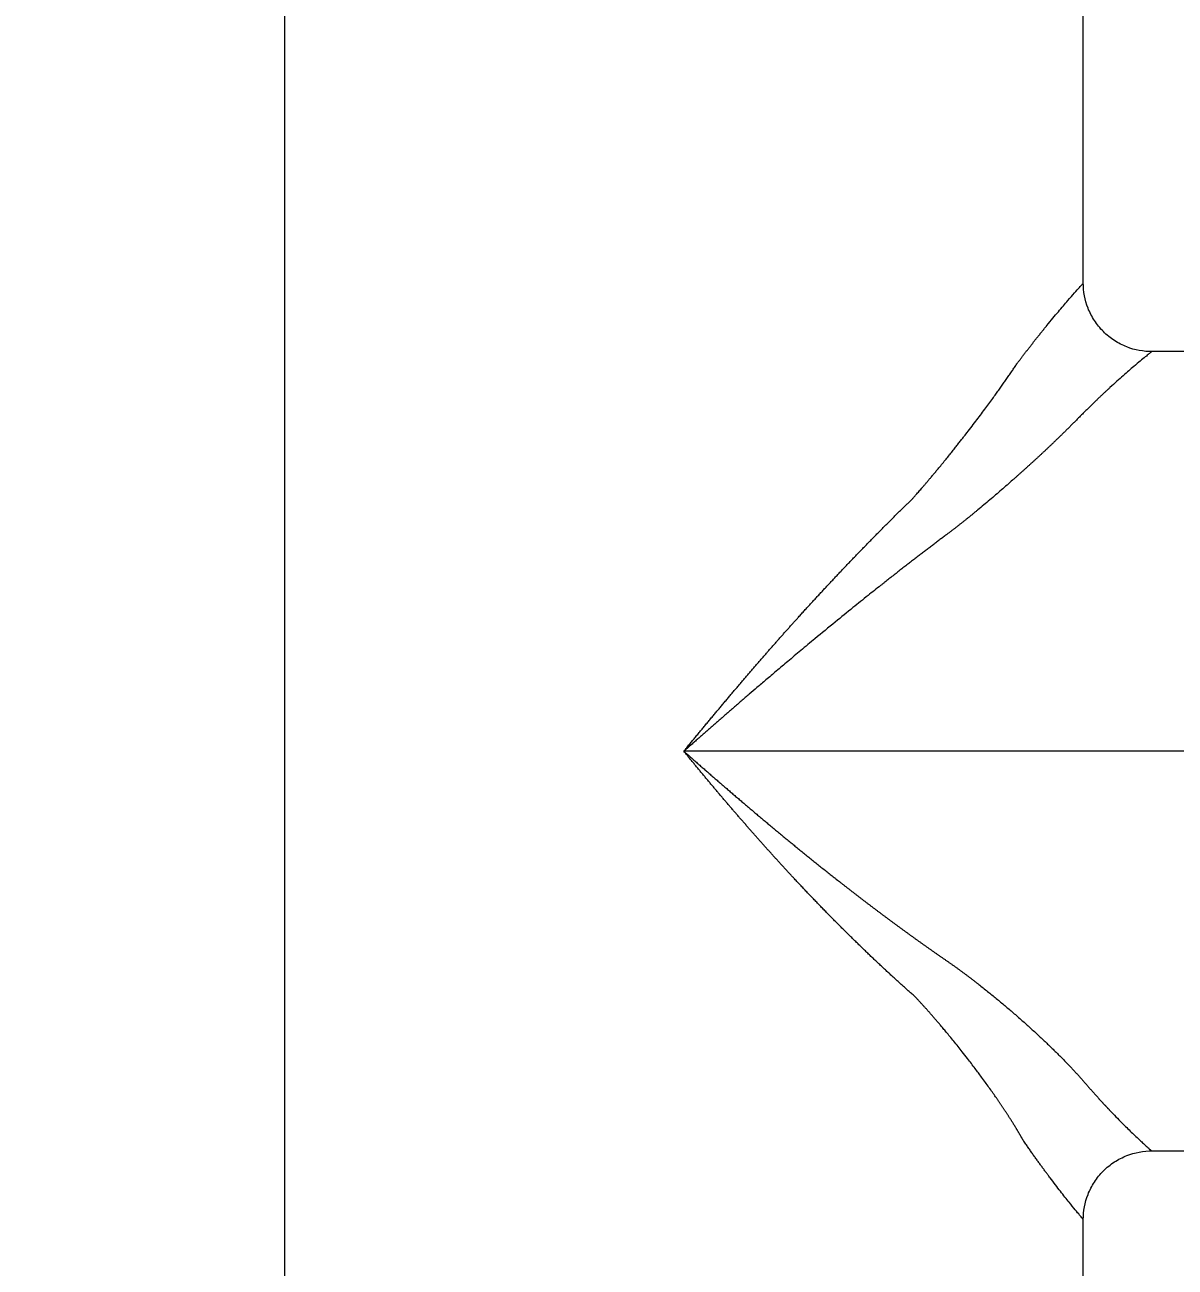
# Model space of a CAD drawing. Extents: x 2752 to 4118, y -1 to 999.
# Drawn here: x 3067.1 to 3117.5, y 502.7 to 557.1 of the extents above; entities that cross this region are included whole.
import ezdxf

# ---------------------------------------------------------------- set-up
doc = ezdxf.new("R2010")
doc.units = 0
doc.header["$LTSCALE"] = 10
doc.header["$MEASUREMENT"] = 0
doc.header["$PDMODE"] = 3
doc.header["$PDSIZE"] = -10
doc.layers.get('0').update_dxf_attribs({"linetype": 'CONTINUOUS'})
doc.layers.get('DEFPOINTS').update_dxf_attribs({"linetype": 'CONTINUOUS'})
doc.layers.add('1', color=7, linetype='CONTINUOUS')
doc.styles.add('Daelim Dimension', font='NanumGothic.ttf')
doc.dimstyles.new('DEFAULT', dxfattribs={"dimscale": 2, "dimtxt": 2, "dimasz": 2, "dimexe": 0, "dimexo": 2, "dimgap": 1, "dimtad": 1, "dimdec": 0, "dimzin": 9, "dimdsep": 46, "dimtxsty": 'Daelim Dimension', "dimcen": 0.5, "dimclrd": 5, "dimclre": 5, "dimclrt": 256, "dimadec": 1, "dimazin": 0, "dimtfac": 1, "dimtdec": 0, "dimtix": 1, "dimtmove": 0, "dimatfit": 3, "dimfxl": 1, "dimtolj": 1, "dimtzin": 1, "dimlwd": 9, "dimlwe": 9, "dimarcsym": 0})

# ---------------------------------------------------------------- blocks, each defined once
blk = doc.blocks.new('*D11')
at = {"color": 5, "lineweight": 9, "ltscale": 0.5, "transparency": 16777216}
for p, q in [((3092.69, 897.596), (2981.248, 897.596)), ((2981.248, 404.012), (2981.248, 893.596)), ((3069.491, 400.012), (2981.248, 400.012))]:
    blk.add_line(p, q, dxfattribs=at)
at = {"color": 5, "ltscale": 0.5, "transparency": 16777216}
for points in [[(2980.581, 893.596), (2981.915, 893.596), (2981.248, 897.596)], [(2980.581, 404.012), (2981.915, 404.012), (2981.248, 400.012)]]:
    blk.add_solid(points, dxfattribs=at)
at = {"layer": 'DEFPOINTS', "color": 0, "ltscale": 0.5, "transparency": 16777216}
for p in [(2981.248, 897.596), (3096.69, 897.596), (3073.491, 400.012)]:
    blk.add_point(p, dxfattribs=at)
at = {"color": 7, "ltscale": 0.5, "transparency": 16777216, "insert": (2973.805, 648.804), "char_height": 10, "attachment_point": 5, "rotation": 90, "style": 'Daelim Dimension'}
blk.add_mtext('\\A1;497', dxfattribs=at)

msp = doc.modelspace()

# ---------------------------------------------------------------- linework, layer by layer
at = {"layer": '1', "color": 7, "linetype": 'Continuous', "lineweight": 18}
for p, q in [((3141.991, 542.812), (3116.491, 542.812)), ((3116.491, 507.812), (3141.991, 507.812))]:
    msp.add_line(p, q, dxfattribs=at)
for points in [[(3078.491, 602.312), (3078.491, 407.812)], [(3113.491, 545.812), (3113.491, 602.312)], [(3113.491, 407.812), (3113.491, 504.812)]]:
    msp.add_open_spline(points, degree=1, dxfattribs=at)
at = {"layer": '1', "color": 7, "linetype": 'Continuous', "lineweight": 13}
for points, knots in [([(3110.58, 542.279), (3110.59, 542.293), (3110.611, 542.321), (3110.643, 542.363), (3110.674, 542.404), (3110.705, 542.445), (3110.736, 542.486), (3110.767, 542.527), (3110.797, 542.568), (3110.828, 542.608), (3110.858, 542.648), (3110.889, 542.688), (3110.919, 542.727), (3110.949, 542.766), (3110.979, 542.805), (3111.009, 542.844), (3111.039, 542.883), (3111.068, 542.921), (3111.098, 542.959), (3111.127, 542.997), (3111.157, 543.035), (3111.186, 543.072), (3111.215, 543.109), (3111.244, 543.146), (3111.273, 543.183), (3111.301, 543.219), (3111.33, 543.255), (3111.358, 543.291), (3111.386, 543.327), (3111.414, 543.362), (3111.442, 543.398), (3111.47, 543.433), (3111.498, 543.467), (3111.526, 543.502), (3111.553, 543.536), (3111.58, 543.57), (3111.607, 543.604), (3111.634, 543.638), (3111.661, 543.671), (3111.688, 543.704), (3111.715, 543.737), (3111.741, 543.769), (3111.767, 543.802), (3111.793, 543.834), (3111.819, 543.866), (3111.845, 543.897), (3111.871, 543.929), (3111.977, 544.059), (3112.158, 544.278), (3112.399, 544.565), (3112.618, 544.823), (3112.865, 545.109), (3113.115, 545.394), (3113.33, 545.635), (3113.461, 545.78), (3113.491, 545.812), (3113.491, 545.812)], [0, 0, 0, 0, 0.0068, 0.013591, 0.020373, 0.027146, 0.03391, 0.040666, 0.047412, 0.05415, 0.060878, 0.067598, 0.07431, 0.081012, 0.087706, 0.094392, 0.101068, 0.107737, 0.114396, 0.121048, 0.12769, 0.134325, 0.140951, 0.147569, 0.154178, 0.16078, 0.167373, 0.173958, 0.180535, 0.187104, 0.193664, 0.200217, 0.206762, 0.213299, 0.219828, 0.22635, 0.232863, 0.239369, 0.245868, 0.252358, 0.258841, 0.265317, 0.271785, 0.278245, 0.284698, 0.291144, 0.297583, 0.304014, 0.37172, 0.43823, 0.50362, 0.567972, 0.680103, 0.78902, 0.895482, 1, 1, 1, 1]), ([(3116.491, 542.812), (3116.491, 542.812), (3116.491, 542.812), (3116.469, 542.796), (3116.374, 542.721), (3116.215, 542.592), (3115.992, 542.409), (3115.741, 542.197), (3115.484, 541.977), (3115.237, 541.761), (3114.961, 541.516), (3114.747, 541.321), (3114.611, 541.196), (3114.564, 541.153), (3114.516, 541.109), (3114.468, 541.063), (3114.418, 541.017), (3114.368, 540.97), (3114.317, 540.923), (3114.265, 540.874), (3114.212, 540.824), (3114.159, 540.773), (3114.104, 540.721), (3114.049, 540.668), (3113.993, 540.614), (3113.936, 540.559), (3113.878, 540.503), (3113.819, 540.446), (3113.76, 540.388), (3113.699, 540.329), (3113.638, 540.269), (3113.576, 540.207), (3113.513, 540.145), (3113.449, 540.081), (3113.385, 540.016), (3113.32, 539.95), (3113.253, 539.883), (3113.209, 539.837), (3113.186, 539.815)], [0, 0, 0, 0, 0.000156, 0.084007, 0.169721, 0.257657, 0.348151, 0.441507, 0.503656, 0.568035, 0.634703, 0.703713, 0.713828, 0.724045, 0.734363, 0.744783, 0.755305, 0.765929, 0.776655, 0.787483, 0.798414, 0.809447, 0.820583, 0.831822, 0.843163, 0.854608, 0.866155, 0.877805, 0.889559, 0.901416, 0.913376, 0.92544, 0.937607, 0.949878, 0.962253, 0.974732, 0.987314, 1, 1, 1, 1]), ([(3106.004, 536.369), (3106.018, 536.384), (3106.047, 536.417), (3106.094, 536.47), (3106.146, 536.528), (3106.203, 536.593), (3106.265, 536.664), (3106.333, 536.742), (3106.405, 536.826), (3106.483, 536.916), (3106.566, 537.012), (3106.654, 537.115), (3106.746, 537.224), (3106.843, 537.339), (3106.945, 537.461), (3107.052, 537.589), (3107.179, 537.742), (3107.321, 537.915), (3107.475, 538.104), (3107.621, 538.284), (3107.759, 538.456), (3107.889, 538.62), (3108.012, 538.775), (3108.128, 538.922), (3108.236, 539.06), (3108.381, 539.246), (3108.562, 539.48), (3108.775, 539.759), (3108.978, 540.027), (3109.17, 540.284), (3109.351, 540.529), (3109.49, 540.719), (3109.59, 540.857), (3109.656, 540.947), (3109.72, 541.036), (3109.783, 541.124), (3109.846, 541.212), (3109.908, 541.299), (3109.969, 541.385), (3110.029, 541.47), (3110.088, 541.555), (3110.146, 541.638), (3110.204, 541.721), (3110.26, 541.803), (3110.316, 541.885), (3110.37, 541.965), (3110.424, 542.045), (3110.477, 542.124), (3110.529, 542.202), (3110.563, 542.254), (3110.58, 542.279)], [0, 0, 0, 0, 0.007458, 0.01592, 0.025387, 0.035862, 0.047347, 0.059843, 0.073352, 0.087877, 0.103419, 0.119981, 0.137564, 0.156171, 0.175803, 0.196462, 0.21815, 0.250101, 0.280763, 0.310131, 0.338196, 0.364954, 0.3904, 0.41453, 0.437342, 0.458832, 0.507204, 0.554052, 0.599367, 0.643139, 0.68536, 0.726025, 0.741898, 0.757696, 0.773419, 0.789067, 0.804638, 0.820134, 0.835553, 0.850894, 0.866159, 0.881346, 0.896454, 0.911484, 0.926436, 0.941308, 0.956101, 0.970814, 0.985447, 1, 1, 1, 1]), ([(3113.186, 539.815), (3113.177, 539.805), (3113.157, 539.785), (3113.128, 539.755), (3113.098, 539.725), (3113.068, 539.695), (3113.038, 539.664), (3113.008, 539.634), (3112.978, 539.603), (3112.947, 539.572), (3112.916, 539.542), (3112.885, 539.511), (3112.854, 539.479), (3112.822, 539.448), (3112.79, 539.416), (3112.759, 539.385), (3112.726, 539.353), (3112.694, 539.321), (3112.661, 539.289), (3112.628, 539.257), (3112.595, 539.224), (3112.562, 539.192), (3112.529, 539.159), (3112.495, 539.127), (3112.461, 539.094), (3112.427, 539.061), (3112.392, 539.027), (3112.358, 538.994), (3112.323, 538.96), (3112.288, 538.927), (3112.253, 538.893), (3112.217, 538.859), (3112.182, 538.825), (3112.146, 538.791), (3112.11, 538.756), (3112.073, 538.722), (3112.037, 538.687), (3112, 538.652), (3111.963, 538.618), (3111.926, 538.582), (3111.888, 538.547), (3111.851, 538.512), (3111.813, 538.476), (3111.775, 538.441), (3111.736, 538.405), (3111.698, 538.369), (3111.659, 538.333), (3111.62, 538.297), (3111.581, 538.26), (3111.542, 538.224), (3111.502, 538.187), (3111.462, 538.151), (3111.422, 538.114), (3111.382, 538.077), (3111.341, 538.04), (3111.301, 538.002), (3111.26, 537.965), (3111.219, 537.927), (3111.177, 537.89), (3111.136, 537.852), (3111.094, 537.814), (3111.052, 537.776), (3111.01, 537.737), (3110.967, 537.699), (3110.924, 537.66), (3110.882, 537.622), (3110.838, 537.583), (3110.795, 537.544), (3110.752, 537.505), (3110.708, 537.466), (3110.664, 537.426), (3110.62, 537.387), (3110.575, 537.347), (3110.531, 537.307), (3110.486, 537.268), (3110.441, 537.228), (3110.33, 537.129), (3110.151, 536.972), (3109.902, 536.755), (3109.649, 536.537), (3109.392, 536.318), (3109.132, 536.099), (3108.922, 535.925), (3108.766, 535.797), (3108.665, 535.714), (3108.564, 535.632), (3108.463, 535.55), (3108.363, 535.47), (3108.262, 535.389), (3108.162, 535.31), (3108.062, 535.231), (3107.961, 535.152), (3107.862, 535.075), (3107.762, 534.998), (3107.662, 534.922), (3107.563, 534.846), (3107.496, 534.796), (3107.463, 534.771)], [0, 0, 0, 0, 0.006606, 0.013226, 0.01986, 0.026508, 0.033169, 0.039845, 0.046534, 0.053237, 0.059955, 0.066687, 0.073432, 0.080193, 0.086967, 0.093756, 0.100559, 0.107377, 0.114209, 0.121056, 0.127917, 0.134794, 0.141685, 0.14859, 0.155511, 0.162446, 0.169397, 0.176362, 0.183343, 0.190338, 0.197349, 0.204375, 0.211416, 0.218473, 0.225544, 0.232631, 0.239734, 0.246852, 0.253986, 0.261135, 0.2683, 0.27548, 0.282677, 0.289888, 0.297116, 0.30436, 0.311619, 0.318895, 0.326186, 0.333494, 0.340817, 0.348157, 0.355513, 0.362885, 0.370273, 0.377677, 0.385098, 0.392535, 0.399989, 0.407459, 0.414945, 0.422448, 0.429968, 0.437504, 0.445057, 0.452626, 0.460213, 0.467816, 0.475435, 0.483072, 0.490726, 0.498396, 0.506083, 0.513788, 0.521509, 0.529247, 0.537003, 0.578607, 0.620235, 0.661896, 0.703594, 0.745338, 0.787134, 0.80299, 0.818745, 0.834398, 0.84995, 0.865401, 0.880752, 0.896003, 0.911155, 0.926207, 0.941161, 0.956017, 0.970775, 0.985436, 1, 1, 1, 1]), ([(3095.991, 525.312), (3096.012, 525.338), (3096.055, 525.391), (3096.119, 525.47), (3096.183, 525.548), (3096.247, 525.626), (3096.311, 525.704), (3096.375, 525.782), (3096.438, 525.859), (3096.502, 525.937), (3096.565, 526.014), (3096.628, 526.09), (3096.691, 526.167), (3096.754, 526.243), (3096.817, 526.319), (3096.88, 526.395), (3096.943, 526.471), (3097.005, 526.546), (3097.067, 526.621), (3097.13, 526.696), (3097.192, 526.771), (3097.254, 526.845), (3097.316, 526.92), (3097.378, 526.994), (3097.439, 527.067), (3097.501, 527.141), (3097.562, 527.214), (3097.623, 527.287), (3097.685, 527.36), (3097.746, 527.433), (3097.807, 527.505), (3097.867, 527.577), (3097.928, 527.649), (3097.989, 527.721), (3098.049, 527.792), (3098.109, 527.864), (3098.17, 527.935), (3098.23, 528.005), (3098.29, 528.076), (3098.349, 528.146), (3098.409, 528.216), (3098.469, 528.286), (3098.528, 528.356), (3098.587, 528.425), (3098.647, 528.494), (3098.706, 528.563), (3098.764, 528.632), (3098.823, 528.7), (3098.882, 528.768), (3098.941, 528.836), (3098.999, 528.904), (3099.057, 528.972), (3099.115, 529.039), (3099.173, 529.106), (3099.231, 529.173), (3099.289, 529.239), (3099.347, 529.306), (3099.404, 529.372), (3099.462, 529.438), (3099.519, 529.504), (3099.576, 529.569), (3099.633, 529.634), (3099.69, 529.699), (3099.747, 529.764), (3099.803, 529.828), (3099.86, 529.893), (3099.916, 529.957), (3099.972, 530.021), (3100.029, 530.084), (3100.084, 530.148), (3100.14, 530.211), (3100.196, 530.274), (3100.252, 530.336), (3100.307, 530.399), (3100.362, 530.461), (3100.418, 530.523), (3100.473, 530.585), (3100.527, 530.646), (3100.582, 530.707), (3100.637, 530.769), (3100.691, 530.829), (3100.746, 530.89), (3100.8, 530.95), (3100.854, 531.01), (3100.908, 531.07), (3100.962, 531.13), (3101.042, 531.218), (3101.147, 531.335), (3101.279, 531.479), (3101.41, 531.623), (3101.54, 531.766), (3101.671, 531.908), (3101.801, 532.05), (3101.931, 532.19), (3102.06, 532.33), (3102.189, 532.469), (3102.318, 532.607), (3102.446, 532.744), (3102.574, 532.88), (3102.702, 533.016), (3102.829, 533.151), (3102.956, 533.284), (3103.083, 533.418), (3103.209, 533.55), (3103.335, 533.681), (3103.461, 533.812), (3103.586, 533.942), (3103.71, 534.071), (3103.835, 534.199), (3103.959, 534.327), (3104.082, 534.453), (3104.206, 534.579), (3104.328, 534.704), (3104.451, 534.828), (3104.573, 534.952), (3104.694, 535.074), (3104.816, 535.196), (3104.936, 535.317), (3105.057, 535.437), (3105.177, 535.556), (3105.296, 535.675), (3105.415, 535.793), (3105.534, 535.91), (3105.652, 536.026), (3105.77, 536.141), (3105.887, 536.255), (3105.965, 536.331), (3106.004, 536.369)], [0, 0, 0, 0, 0.006652, 0.013287, 0.019906, 0.026509, 0.033095, 0.039664, 0.046218, 0.052755, 0.059276, 0.06578, 0.072269, 0.078741, 0.085197, 0.091637, 0.098061, 0.104468, 0.11086, 0.117236, 0.123595, 0.129939, 0.136267, 0.142579, 0.148874, 0.155154, 0.161418, 0.167667, 0.173899, 0.180116, 0.186316, 0.192501, 0.198671, 0.204824, 0.210962, 0.217084, 0.22319, 0.229281, 0.235356, 0.241416, 0.247459, 0.253488, 0.2595, 0.265497, 0.271479, 0.277445, 0.283395, 0.28933, 0.295249, 0.301153, 0.307041, 0.312914, 0.318771, 0.324613, 0.33044, 0.336251, 0.342046, 0.347826, 0.353591, 0.359341, 0.365074, 0.370793, 0.376496, 0.382184, 0.387857, 0.393514, 0.399156, 0.404782, 0.410393, 0.415989, 0.42157, 0.427135, 0.432685, 0.438219, 0.443739, 0.449243, 0.454731, 0.460205, 0.465663, 0.471106, 0.476534, 0.481946, 0.487343, 0.492725, 0.498092, 0.503444, 0.50878, 0.521853, 0.534885, 0.547876, 0.560825, 0.573734, 0.586601, 0.599427, 0.612213, 0.624958, 0.637662, 0.650325, 0.662948, 0.67553, 0.688071, 0.700572, 0.713033, 0.725453, 0.737833, 0.750172, 0.762471, 0.77473, 0.786948, 0.799127, 0.811265, 0.823362, 0.83542, 0.847437, 0.859414, 0.871351, 0.883248, 0.895104, 0.90692, 0.918696, 0.930432, 0.942127, 0.953783, 0.965397, 0.976972, 0.988506, 1, 1, 1, 1]), ([(3107.463, 534.771), (3107.439, 534.753), (3107.392, 534.718), (3107.32, 534.664), (3107.248, 534.609), (3107.175, 534.554), (3107.101, 534.499), (3107.027, 534.443), (3106.952, 534.386), (3106.877, 534.329), (3106.801, 534.271), (3106.724, 534.213), (3106.647, 534.154), (3106.569, 534.095), (3106.491, 534.035), (3106.412, 533.974), (3106.332, 533.913), (3106.252, 533.852), (3106.171, 533.79), (3106.089, 533.727), (3106.007, 533.664), (3105.924, 533.6), (3105.841, 533.535), (3105.757, 533.47), (3105.673, 533.405), (3105.588, 533.338), (3105.502, 533.272), (3105.415, 533.204), (3105.328, 533.136), (3105.241, 533.068), (3105.153, 532.999), (3105.064, 532.929), (3104.975, 532.859), (3104.884, 532.788), (3104.794, 532.717), (3104.703, 532.644), (3104.458, 532.451), (3104.024, 532.106), (3103.361, 531.574), (3102.586, 530.943), (3101.823, 530.316), (3101.131, 529.739), (3100.564, 529.265), (3100.056, 528.835), (3099.605, 528.452), (3099.212, 528.116), (3098.91, 527.858), (3098.682, 527.661), (3098.507, 527.511), (3098.335, 527.362), (3098.165, 527.215), (3097.996, 527.069), (3097.83, 526.924), (3097.666, 526.782), (3097.504, 526.64), (3097.343, 526.5), (3097.185, 526.362), (3097.029, 526.225), (3096.875, 526.09), (3096.723, 525.957), (3096.572, 525.825), (3096.424, 525.694), (3096.278, 525.566), (3096.134, 525.438), (3096.038, 525.354), (3095.991, 525.312)], [0, 0, 0, 0, 0.006261, 0.012573, 0.018937, 0.025352, 0.031818, 0.038335, 0.044903, 0.051522, 0.058193, 0.064915, 0.071688, 0.078512, 0.085387, 0.092314, 0.099292, 0.106321, 0.113401, 0.120532, 0.127715, 0.134949, 0.142234, 0.14957, 0.156957, 0.164396, 0.171886, 0.179427, 0.187019, 0.194662, 0.202357, 0.210103, 0.2179, 0.225748, 0.233647, 0.241598, 0.2496, 0.297483, 0.355108, 0.422475, 0.499583, 0.553736, 0.6029, 0.647075, 0.686259, 0.720453, 0.749657, 0.765005, 0.780184, 0.795193, 0.810033, 0.824703, 0.839204, 0.853535, 0.867697, 0.88169, 0.895513, 0.909167, 0.922651, 0.935966, 0.949112, 0.962088, 0.974895, 0.987532, 1, 1, 1, 1]), ([(3106.133, 514.551), (3106.11, 514.571), (3106.064, 514.611), (3105.995, 514.672), (3105.926, 514.733), (3105.858, 514.794), (3105.789, 514.855), (3105.72, 514.917), (3105.651, 514.979), (3105.582, 515.041), (3105.513, 515.103), (3105.444, 515.166), (3105.374, 515.229), (3105.305, 515.292), (3105.236, 515.355), (3105.166, 515.419), (3105.097, 515.482), (3105.027, 515.546), (3104.958, 515.611), (3104.888, 515.675), (3104.818, 515.74), (3104.749, 515.805), (3104.679, 515.87), (3104.609, 515.935), (3104.539, 516.001), (3104.469, 516.066), (3104.399, 516.132), (3104.329, 516.199), (3104.259, 516.265), (3104.189, 516.332), (3104.119, 516.399), (3104.048, 516.466), (3103.978, 516.533), (3103.908, 516.601), (3103.837, 516.669), (3103.767, 516.737), (3103.696, 516.805), (3103.626, 516.874), (3103.555, 516.943), (3103.484, 517.012), (3103.413, 517.081), (3103.343, 517.15), (3103.272, 517.22), (3103.201, 517.29), (3103.13, 517.36), (3103.059, 517.431), (3102.988, 517.501), (3102.917, 517.572), (3102.846, 517.643), (3102.775, 517.715), (3102.703, 517.786), (3102.632, 517.858), (3102.561, 517.93), (3102.489, 518.002), (3102.418, 518.075), (3102.346, 518.147), (3102.275, 518.22), (3102.203, 518.293), (3102.132, 518.367), (3102.06, 518.44), (3101.988, 518.514), (3101.917, 518.588), (3101.845, 518.662), (3101.773, 518.737), (3101.701, 518.812), (3101.629, 518.887), (3101.557, 518.962), (3101.485, 519.037), (3101.413, 519.113), (3101.341, 519.189), (3101.269, 519.265), (3101.197, 519.341), (3101.125, 519.418), (3101.053, 519.495), (3100.98, 519.572), (3100.908, 519.649), (3100.827, 519.736), (3100.737, 519.833), (3100.637, 519.939), (3100.538, 520.047), (3100.438, 520.155), (3100.338, 520.264), (3100.238, 520.374), (3100.137, 520.484), (3100.036, 520.595), (3099.935, 520.706), (3099.834, 520.819), (3099.732, 520.932), (3099.63, 521.045), (3099.527, 521.16), (3099.425, 521.275), (3099.322, 521.39), (3099.218, 521.507), (3099.115, 521.624), (3099.011, 521.741), (3098.907, 521.86), (3098.802, 521.979), (3098.698, 522.099), (3098.593, 522.219), (3098.487, 522.34), (3098.382, 522.462), (3098.276, 522.584), (3098.17, 522.707), (3098.064, 522.831), (3097.957, 522.956), (3097.85, 523.081), (3097.743, 523.207), (3097.635, 523.333), (3097.527, 523.46), (3097.419, 523.588), (3097.311, 523.717), (3097.203, 523.846), (3097.094, 523.976), (3096.985, 524.107), (3096.875, 524.238), (3096.766, 524.37), (3096.656, 524.502), (3096.546, 524.636), (3096.435, 524.77), (3096.324, 524.904), (3096.213, 525.04), (3096.102, 525.176), (3096.028, 525.267), (3095.991, 525.312)], [0, 0, 0, 0, 0.006447, 0.012902, 0.019367, 0.02584, 0.032323, 0.038814, 0.045314, 0.051823, 0.058341, 0.064868, 0.071404, 0.077949, 0.084502, 0.091065, 0.097636, 0.104217, 0.110806, 0.117404, 0.124012, 0.130628, 0.137253, 0.143887, 0.15053, 0.157182, 0.163843, 0.170513, 0.177192, 0.18388, 0.190576, 0.197282, 0.203997, 0.210721, 0.217454, 0.224196, 0.230947, 0.237707, 0.244476, 0.251254, 0.258041, 0.264838, 0.271643, 0.278458, 0.285281, 0.292114, 0.298956, 0.305807, 0.312667, 0.319537, 0.326415, 0.333303, 0.3402, 0.347106, 0.354022, 0.360946, 0.36788, 0.374824, 0.381776, 0.388738, 0.39571, 0.40269, 0.40968, 0.41668, 0.423689, 0.430707, 0.437735, 0.444772, 0.451819, 0.458875, 0.465941, 0.473016, 0.480101, 0.487195, 0.494299, 0.501413, 0.508537, 0.518278, 0.528061, 0.537885, 0.54775, 0.557655, 0.567602, 0.577591, 0.58762, 0.597691, 0.607803, 0.617956, 0.628151, 0.638388, 0.648666, 0.658986, 0.669347, 0.67975, 0.690195, 0.700682, 0.711211, 0.721781, 0.732394, 0.74305, 0.753747, 0.764487, 0.775269, 0.786094, 0.796962, 0.807872, 0.818825, 0.829821, 0.840861, 0.851943, 0.863069, 0.874238, 0.88545, 0.896707, 0.908007, 0.919351, 0.930739, 0.942171, 0.953647, 0.965168, 0.976734, 0.988345, 1, 1, 1, 1]), ([(3095.991, 525.312), (3096.015, 525.291), (3096.063, 525.248), (3096.136, 525.184), (3096.209, 525.12), (3096.282, 525.056), (3096.355, 524.991), (3096.429, 524.927), (3096.502, 524.862), (3096.576, 524.797), (3096.65, 524.732), (3096.725, 524.667), (3096.799, 524.602), (3096.874, 524.536), (3096.949, 524.471), (3097.025, 524.405), (3097.1, 524.339), (3097.176, 524.273), (3097.252, 524.207), (3097.328, 524.141), (3097.404, 524.075), (3097.481, 524.008), (3097.558, 523.942), (3097.635, 523.875), (3097.712, 523.809), (3097.79, 523.742), (3097.867, 523.675), (3097.945, 523.608), (3098.024, 523.54), (3098.102, 523.473), (3098.181, 523.406), (3098.259, 523.338), (3098.339, 523.271), (3098.418, 523.203), (3098.497, 523.135), (3098.577, 523.067), (3098.657, 522.999), (3098.737, 522.931), (3098.818, 522.862), (3098.898, 522.794), (3098.979, 522.726), (3099.06, 522.657), (3099.142, 522.588), (3099.223, 522.52), (3099.305, 522.451), (3099.387, 522.382), (3099.469, 522.313), (3099.552, 522.244), (3099.635, 522.175), (3099.717, 522.105), (3099.801, 522.036), (3099.884, 521.966), (3099.968, 521.897), (3100.051, 521.827), (3100.135, 521.758), (3100.22, 521.688), (3100.304, 521.618), (3100.389, 521.548), (3100.474, 521.478), (3100.559, 521.408), (3100.644, 521.338), (3100.73, 521.268), (3100.816, 521.197), (3100.902, 521.127), (3100.988, 521.057), (3101.075, 520.986), (3101.161, 520.916), (3101.248, 520.845), (3101.335, 520.775), (3101.423, 520.704), (3101.51, 520.633), (3101.598, 520.562), (3101.686, 520.491), (3101.775, 520.421), (3101.863, 520.35), (3101.952, 520.279), (3102.041, 520.208), (3102.13, 520.137), (3102.22, 520.065), (3102.309, 519.994), (3102.399, 519.923), (3102.489, 519.852), (3102.579, 519.781), (3102.67, 519.709), (3102.761, 519.638), (3102.852, 519.567), (3102.943, 519.495), (3103.034, 519.424), (3103.126, 519.353), (3103.218, 519.281), (3103.31, 519.21), (3103.402, 519.138), (3103.495, 519.067), (3103.588, 518.995), (3103.681, 518.924), (3103.774, 518.852), (3103.868, 518.781), (3103.961, 518.709), (3104.055, 518.638), (3104.149, 518.567), (3104.244, 518.495), (3104.338, 518.424), (3104.433, 518.352), (3104.528, 518.281), (3104.623, 518.209), (3104.719, 518.138), (3104.814, 518.066), (3104.91, 517.995), (3105.007, 517.924), (3105.103, 517.852), (3105.2, 517.781), (3105.296, 517.71), (3105.393, 517.638), (3105.491, 517.567), (3105.588, 517.496), (3105.686, 517.425), (3105.784, 517.354), (3105.882, 517.283), (3105.981, 517.212), (3106.079, 517.141), (3106.178, 517.07), (3106.277, 516.999), (3106.376, 516.928), (3106.476, 516.857), (3106.576, 516.786), (3106.676, 516.716), (3106.776, 516.645), (3106.876, 516.575), (3106.977, 516.504), (3107.078, 516.434), (3107.179, 516.363), (3107.28, 516.293), (3107.382, 516.223), (3107.449, 516.176), (3107.483, 516.153)], [0, 0, 0, 0, 0.006436, 0.01289, 0.019361, 0.025849, 0.032354, 0.038877, 0.045418, 0.051975, 0.05855, 0.065143, 0.071752, 0.078379, 0.085024, 0.091686, 0.098365, 0.105062, 0.111775, 0.118507, 0.125255, 0.132022, 0.138805, 0.145606, 0.152424, 0.15926, 0.166113, 0.172983, 0.179871, 0.186776, 0.193698, 0.200638, 0.207595, 0.21457, 0.221562, 0.228571, 0.235598, 0.242642, 0.249704, 0.256783, 0.263879, 0.270993, 0.278124, 0.285273, 0.292439, 0.299622, 0.306823, 0.314041, 0.321277, 0.32853, 0.3358, 0.343088, 0.350393, 0.357716, 0.365056, 0.372413, 0.379788, 0.387181, 0.39459, 0.402017, 0.409462, 0.416924, 0.424403, 0.4319, 0.439414, 0.446946, 0.454495, 0.462061, 0.469645, 0.477246, 0.484865, 0.492501, 0.500155, 0.507825, 0.515514, 0.52322, 0.530943, 0.538684, 0.546442, 0.554217, 0.56201, 0.569821, 0.577648, 0.585494, 0.593356, 0.601237, 0.609134, 0.617049, 0.624982, 0.632932, 0.640899, 0.648884, 0.656886, 0.664905, 0.672943, 0.680997, 0.689069, 0.697158, 0.705265, 0.71339, 0.721531, 0.729691, 0.737867, 0.746061, 0.754273, 0.762502, 0.770748, 0.779012, 0.787293, 0.795592, 0.803908, 0.812242, 0.820593, 0.828962, 0.837348, 0.845751, 0.854172, 0.862611, 0.871067, 0.87954, 0.888031, 0.896539, 0.905065, 0.913608, 0.922169, 0.930747, 0.939342, 0.947955, 0.956586, 0.965234, 0.973899, 0.982582, 0.991282, 1, 1, 1, 1]), ([(3107.483, 516.153), (3107.5, 516.142), (3107.532, 516.119), (3107.581, 516.085), (3107.63, 516.051), (3107.679, 516.017), (3107.728, 515.983), (3107.777, 515.948), (3107.826, 515.913), (3107.875, 515.878), (3107.924, 515.843), (3107.973, 515.808), (3108.022, 515.772), (3108.072, 515.736), (3108.121, 515.7), (3108.17, 515.664), (3108.219, 515.628), (3108.268, 515.591), (3108.318, 515.555), (3108.367, 515.518), (3108.416, 515.481), (3108.466, 515.444), (3108.515, 515.406), (3108.564, 515.369), (3108.614, 515.331), (3108.663, 515.293), (3108.713, 515.255), (3108.762, 515.217), (3108.812, 515.179), (3108.861, 515.14), (3109.025, 515.012), (3109.3, 514.794), (3109.681, 514.485), (3110.054, 514.173), (3110.428, 513.854), (3110.8, 513.529), (3111.168, 513.2), (3111.521, 512.876), (3111.772, 512.641), (3111.929, 512.491), (3111.997, 512.425), (3112.065, 512.36), (3112.132, 512.295), (3112.199, 512.23), (3112.264, 512.166), (3112.328, 512.103), (3112.392, 512.04), (3112.455, 511.977), (3112.517, 511.915), (3112.578, 511.854), (3112.638, 511.793), (3112.697, 511.732), (3112.756, 511.672), (3112.814, 511.612), (3112.87, 511.553), (3112.926, 511.495), (3112.981, 511.436), (3113.035, 511.379), (3113.089, 511.321), (3113.141, 511.265), (3113.193, 511.208), (3113.244, 511.153), (3113.294, 511.097), (3113.343, 511.043), (3113.391, 510.988), (3113.438, 510.935), (3113.485, 510.881), (3113.515, 510.846), (3113.53, 510.828)], [0, 0, 0, 0, 0.00652, 0.01306, 0.019621, 0.026203, 0.032806, 0.03943, 0.046075, 0.052741, 0.059428, 0.066137, 0.072867, 0.079618, 0.086391, 0.093185, 0.100001, 0.106839, 0.113698, 0.120579, 0.127482, 0.134406, 0.141353, 0.148322, 0.155312, 0.162325, 0.16936, 0.176417, 0.183497, 0.190599, 0.197723, 0.254117, 0.310653, 0.367355, 0.42425, 0.485074, 0.5453, 0.604961, 0.664092, 0.676497, 0.68884, 0.701121, 0.713341, 0.725499, 0.737597, 0.749634, 0.761612, 0.77353, 0.785388, 0.797188, 0.808929, 0.820613, 0.832238, 0.843807, 0.855318, 0.866773, 0.878173, 0.889516, 0.900805, 0.912039, 0.923219, 0.934345, 0.945418, 0.956438, 0.967405, 0.978321, 0.989186, 1, 1, 1, 1]), ([(3110.835, 508.311), (3110.829, 508.323), (3110.816, 508.346), (3110.795, 508.382), (3110.775, 508.418), (3110.754, 508.454), (3110.733, 508.49), (3110.712, 508.527), (3110.691, 508.564), (3110.669, 508.601), (3110.647, 508.638), (3110.625, 508.676), (3110.603, 508.713), (3110.58, 508.751), (3110.557, 508.79), (3110.534, 508.828), (3110.51, 508.867), (3110.486, 508.905), (3110.462, 508.945), (3110.438, 508.984), (3110.413, 509.023), (3110.388, 509.063), (3110.363, 509.103), (3110.338, 509.143), (3110.312, 509.184), (3110.286, 509.225), (3110.26, 509.266), (3110.234, 509.307), (3110.207, 509.348), (3110.18, 509.39), (3110.153, 509.431), (3110.126, 509.473), (3110.098, 509.516), (3110.07, 509.558), (3110.042, 509.601), (3110.013, 509.644), (3109.984, 509.687), (3109.955, 509.73), (3109.926, 509.774), (3109.896, 509.818), (3109.867, 509.862), (3109.836, 509.906), (3109.806, 509.951), (3109.775, 509.996), (3109.745, 510.041), (3109.713, 510.086), (3109.682, 510.131), (3109.614, 510.229), (3109.507, 510.381), (3109.357, 510.593), (3109.198, 510.814), (3108.997, 511.09), (3108.738, 511.437), (3108.456, 511.807), (3108.145, 512.205), (3107.886, 512.528), (3107.652, 512.816), (3107.496, 513.004), (3107.36, 513.166), (3107.241, 513.307), (3107.132, 513.435), (3107.028, 513.555), (3106.927, 513.672), (3106.828, 513.785), (3106.732, 513.894), (3106.638, 514), (3106.547, 514.101), (3106.459, 514.198), (3106.373, 514.292), (3106.29, 514.382), (3106.211, 514.467), (3106.158, 514.523), (3106.133, 514.551)], [0, 0, 0, 0, 0.006188, 0.012404, 0.018647, 0.024918, 0.031216, 0.037541, 0.043893, 0.050273, 0.056681, 0.063115, 0.069577, 0.076066, 0.082582, 0.089126, 0.095697, 0.102295, 0.10892, 0.115572, 0.122252, 0.128958, 0.135692, 0.142453, 0.149241, 0.156056, 0.162897, 0.169766, 0.176662, 0.183584, 0.190534, 0.19751, 0.204513, 0.211543, 0.218599, 0.225683, 0.232792, 0.239929, 0.247092, 0.254281, 0.261497, 0.268739, 0.276008, 0.283303, 0.290625, 0.297972, 0.305346, 0.312746, 0.345366, 0.379316, 0.414593, 0.451194, 0.510725, 0.579001, 0.625322, 0.697009, 0.730212, 0.759432, 0.784676, 0.805955, 0.825348, 0.844152, 0.862368, 0.879997, 0.897039, 0.913495, 0.929367, 0.944656, 0.959362, 0.973487, 0.987033, 1, 1, 1, 1]), ([(3113.53, 510.828), (3113.541, 510.816), (3113.563, 510.791), (3113.595, 510.753), (3113.627, 510.717), (3113.659, 510.68), (3113.69, 510.644), (3113.721, 510.608), (3113.752, 510.573), (3113.783, 510.537), (3113.814, 510.503), (3113.844, 510.468), (3113.874, 510.434), (3113.904, 510.4), (3113.934, 510.367), (3113.964, 510.334), (3113.993, 510.301), (3114.022, 510.269), (3114.051, 510.237), (3114.079, 510.205), (3114.108, 510.173), (3114.136, 510.142), (3114.164, 510.112), (3114.192, 510.081), (3114.219, 510.051), (3114.246, 510.021), (3114.273, 509.992), (3114.3, 509.963), (3114.327, 509.934), (3114.353, 509.905), (3114.379, 509.877), (3114.405, 509.849), (3114.431, 509.821), (3114.457, 509.794), (3114.482, 509.767), (3114.507, 509.74), (3114.532, 509.714), (3114.556, 509.688), (3114.581, 509.662), (3114.605, 509.636), (3114.629, 509.611), (3114.737, 509.497), (3114.922, 509.304), (3115.169, 509.053), (3115.394, 508.83), (3115.604, 508.625), (3115.799, 508.438), (3115.976, 508.273), (3116.127, 508.134), (3116.27, 508.005), (3116.391, 507.898), (3116.473, 507.828), (3116.491, 507.812), (3116.491, 507.812), (3116.491, 507.812)], [0, 0, 0, 0, 0.006825, 0.013619, 0.020382, 0.027114, 0.033816, 0.040486, 0.047126, 0.053735, 0.060313, 0.06686, 0.073377, 0.079863, 0.086318, 0.092742, 0.099136, 0.105498, 0.111831, 0.118132, 0.124403, 0.130643, 0.136852, 0.143031, 0.149179, 0.155296, 0.161383, 0.167439, 0.173464, 0.179459, 0.185424, 0.191358, 0.197261, 0.203134, 0.208976, 0.214787, 0.220569, 0.226319, 0.23204, 0.237729, 0.243389, 0.249018, 0.314839, 0.378349, 0.439577, 0.498556, 0.563667, 0.627012, 0.688656, 0.74867, 0.834174, 0.917768, 0.999726, 1, 1, 1, 1]), ([(3113.491, 504.812), (3113.491, 504.812), (3113.463, 504.844), (3113.341, 504.986), (3113.144, 505.223), (3112.915, 505.503), (3112.689, 505.786), (3112.489, 506.041), (3112.269, 506.324), (3112.098, 506.55), (3111.987, 506.698), (3111.941, 506.759), (3111.896, 506.82), (3111.85, 506.882), (3111.803, 506.945), (3111.756, 507.009), (3111.708, 507.074), (3111.66, 507.14), (3111.612, 507.206), (3111.563, 507.274), (3111.513, 507.342), (3111.464, 507.411), (3111.414, 507.481), (3111.363, 507.552), (3111.312, 507.624), (3111.26, 507.697), (3111.209, 507.771), (3111.156, 507.845), (3111.104, 507.921), (3111.051, 507.997), (3110.998, 508.074), (3110.944, 508.152), (3110.89, 508.231), (3110.854, 508.284), (3110.835, 508.311)], [0, 0, 0, 0, 0.105457, 0.212484, 0.321778, 0.434079, 0.498638, 0.564056, 0.630418, 0.697798, 0.710115, 0.722454, 0.734814, 0.747197, 0.759602, 0.77203, 0.784481, 0.796956, 0.809455, 0.821977, 0.834524, 0.847096, 0.859693, 0.872316, 0.884964, 0.897638, 0.910338, 0.923065, 0.935818, 0.948599, 0.961408, 0.974244, 0.987108, 1, 1, 1, 1])]:
    msp.add_open_spline(points, degree=3, knots=knots, dxfattribs=at)
at = {"layer": '1', "color": 7, "linetype": 'Continuous', "lineweight": 18}
for points, knots in [([(3116.516, 542.812), (3116.121, 542.813), (3115.551, 542.917), (3114.84, 543.282), (3114.354, 543.675), (3113.961, 544.161), (3113.596, 544.872), (3113.492, 545.442), (3113.491, 545.838)], [0, 0, 0, 0, 0.239221, 0.368209, 0.499999, 0.63179, 0.760778, 1, 1, 1, 1]), ([(3113.491, 504.787), (3113.492, 505.182), (3113.596, 505.752), (3113.961, 506.464), (3114.354, 506.949), (3114.84, 507.343), (3115.551, 507.707), (3116.121, 507.811), (3116.516, 507.812)], [0, 0, 0, 0, 0.239221, 0.368208, 0.499999, 0.63179, 0.760778, 1, 1, 1, 1])]:
    msp.add_open_spline(points, degree=3, knots=knots, dxfattribs=at)
at = {"layer": '1', "color": 7, "linetype": 'Continuous', "lineweight": 13}
msp.add_open_spline([(3141.991, 525.312), (3095.991, 525.312)], degree=1, dxfattribs=at)

# ---------------------------------------------------------------- dimensions: what is measured, and where the dimension line sits
at = {"color": 5, "ltscale": 0.5}
dim = msp.add_linear_dim(base=(2981.248, 897.596), p1=(3073.491, 400.012), p2=(3096.69, 897.596), angle=90, text='497', dimstyle='DEFAULT', override={"dimtxt": 5, "dimclrt": 7}, dxfattribs=at)
dim.commit()
dim.dimension.update_dxf_attribs({"geometry": '*D11', "text_midpoint": (2973.805, 648.804)})

doc.saveas('drawing.dxf')
